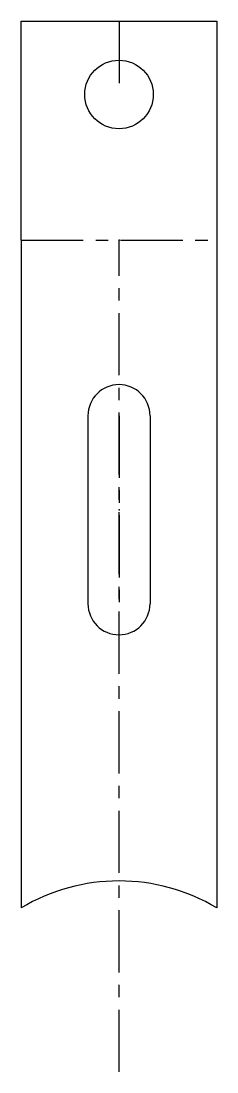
# Model space of a CAD drawing. Header units: millimetres. Extents: x -20 to 20, y 0 to 215.
import ezdxf

# ---------------------------------------------------------------- set-up
doc = ezdxf.new("R2010")
doc.units = ezdxf.units.MM
doc.header["$PDSIZE"] = -1
doc.linetypes.add('CENTERX2', pattern=[20.32, 12.7, -2.54, 2.54, -2.54])

msp = doc.modelspace()

# ---------------------------------------------------------------- linework, layer by layer
at = {"color": 7, "linetype": 'Continuous'}
for p, q in [((-20, 169.8), (-20, 214.56)), ((-20, 214.56), (20, 214.56)), ((20, 214.56), (20, 169.8)), ((-20, 169.8), (-20, 33.48)), ((20, 169.8), (20, 33.48)), ((-6.33, 133.99), (-6.33, 95.59)), ((6.33, 133.99), (6.33, 95.59))]:
    msp.add_line(p, q, dxfattribs=at)
at = {"color": 7, "linetype": 'CENTERX2'}
for p, q in [((0, 214.56), (0, 199.56)), ((-20, 169.8), (20, 169.8)), ((0, 0), (0, 169.8)), ((0, 133.99), (0, 95.59))]:
    msp.add_line(p, q, dxfattribs=at)
at = {"color": 7, "linetype": 'Continuous'}
msp.add_circle((0, 199.56), 7, dxfattribs=at)
for centre, radius, start, end in [((0, 133.99), 6.33, 0, 180), ((0, 95.59), 6.33, 180, 0), ((0, 0), 39, 59.1481, 120.8519)]:
    msp.add_arc(centre, radius, start, end, dxfattribs=at)
for p in [(0, 169.8), (0, 114.79)]:
    msp.add_point(p, dxfattribs=at)

doc.saveas('drawing.dxf')
